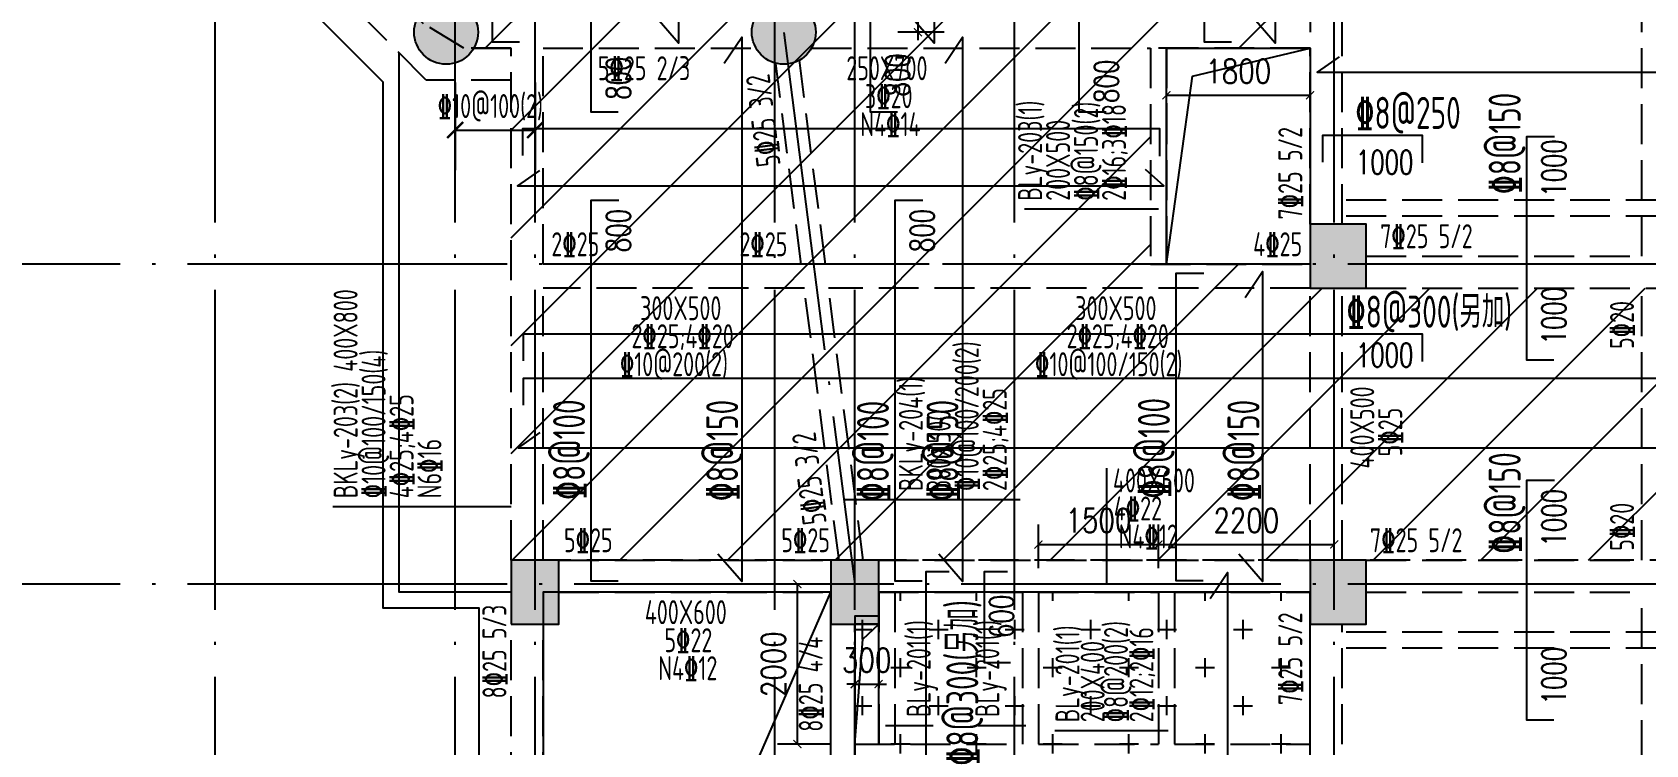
# Model space of a CAD drawing. Header units: millimetres. Extents: x 2998490 to 15040601, y 444546 to 7822218.
# Drawn here: x 14373315 to 14393503, y 7669519 to 7678425 of the extents above; entities that cross this region are included whole.
import ezdxf

# ---------------------------------------------------------------- set-up
doc = ezdxf.new("R2010")
doc.units = ezdxf.units.MM
doc.header["$LTSCALE"] = 2000
doc.linetypes.add('DASH', pattern=[0.35, 0.25, -0.1])
doc.linetypes.add('DOTE', pattern=[2.42, 2, -0.2, 0.02, -0.2])
for name, color, linetype in [('3-AXIS', 3, 'Continuous'), ('3-ban', 84, 'Continuous'), ('3-ban-hatch', 9, 'Continuous'), ('3-ban-rein', 1, 'Continuous'), ('3-ban-TEXT', 7, 'Continuous'), ('3-column-DOWN', 232, 'Continuous'), ('3-COLUMN-UP', 2, 'Continuous'), ('3-dcl', 3, 'Continuous'), ('3-HATCH', 8, 'Continuous'), ('3-liang-rein-X', 54, 'Continuous'), ('3-liang-rein-Y', 130, 'Continuous'), ('3-liang-R截面-X', 50, 'Continuous'), ('3-liang-R截面-Y', 70, 'Continuous'), ('3-liang-s-1', 44, 'Continuous'), ('3-liang-xu', 120, 'DASH')]:
    doc.layers.add(name, color=color, linetype=linetype)
doc.styles.add('DIM_FONT', font='SIMPLEX', dxfattribs={"width": 0.8, "bigfont": 'HZTXT'})
doc.styles.add('TJ1', font='tj-romans1.shx', dxfattribs={"width": 0.8, "bigfont": 'tj-hztxt1.shx'})
doc.styles.add('TSSD_Rein', font='Tssdeng.shx', dxfattribs={"width": 0.7, "bigfont": 'hztxt.shx'})
doc.dimstyles.new('DIMN100', dxfattribs={"dimtxt": 300, "dimasz": 100, "dimexe": 250, "dimexo": 300, "dimgap": 150, "dimtad": 1, "dimdec": 0, "dimzin": 0, "dimdsep": 46, "dimtxsty": 'DIM_FONT', "dimblk": 'ARCHTICK', "dimcen": 0.09, "dimclrt": 7, "dimazin": 2, "dimtfac": 1, "dimtdec": 0, "dimtix": 1, "dimtmove": 2, "dimatfit": 3, "dimldrblk": 'ARCHTICK', "dimfxl": 0, "dimtolj": 1, "dimtzin": 0, "dimarcsym": 0})

# ---------------------------------------------------------------- blocks, each defined once
blk = doc.blocks.new('_ArchTick')
at = {"color": 0, "linetype": 'ByBlock', "const_width": 0.15}
blk.add_lwpolyline([(-0.5, -0.5), (0.5, 0.5)], dxfattribs=at)
blk = doc.blocks.new('*D1008')
at = {"layer": '3-ban', "color": 0, "lineweight": -2}
for p, q in [((14384396, 7679426), (14384396, 7679526)), ((14384606, 7679426), (14384146, 7679426)), ((14384396, 7679426), (14384396, 7678426)), ((14384724, 7678426), (14384146, 7678426)), ((14384396, 7678426), (14384396, 7678326))]:
    blk.add_line(p, q, dxfattribs=at)
at = {"layer": 'Defpoints', "color": 0}
for p in [(14384906, 7679426), (14384396, 7678426), (14385024, 7678426)]:
    blk.add_point(p, dxfattribs=at)
at = {"layer": '3-ban', "color": 0, "lineweight": -2, "xscale": 100, "yscale": 100, "zscale": 100}
for p, rotation in [((14384396, 7679426), 270), ((14384396, 7678426), 90)]:
    blk.add_blockref('_ArchTick', p, dxfattribs=dict(at, rotation=rotation))
at = {"layer": '3-ban', "color": 7, "insert": (14384096, 7678926), "char_height": 300, "attachment_point": 5, "rotation": 90, "style": 'DIM_FONT'}
blk.add_mtext('\\A1;1000', dxfattribs=at)
blk = doc.blocks.new('*D1076')
at = {"layer": '3-liang-rein-X', "color": 0, "lineweight": -2}
for p, q in [((14378605, 7677797), (14378605, 7676703)), ((14379606, 7677797), (14379606, 7676703)), ((14378605, 7677203), (14379606, 7677203))]:
    blk.add_line(p, q, dxfattribs=at)
at = {"layer": 'Defpoints', "color": 0}
for p in [(14378605, 7678397), (14379606, 7678397), (14379606, 7677203)]:
    blk.add_point(p, dxfattribs=at)
at = {"layer": '3-liang-rein-X', "color": 0, "lineweight": -2, "xscale": 200, "yscale": 200, "zscale": 200, "rotation": 180}
blk.add_blockref('_ArchTick', (14378605, 7677203), dxfattribs=at)
at = {"layer": '3-liang-rein-X', "color": 0, "lineweight": -2, "xscale": 200, "yscale": 200, "zscale": 200}
blk.add_blockref('_ArchTick', (14379606, 7677203), dxfattribs=at)
blk = doc.blocks.new('*D1706')
at = {"layer": '3-ban', "color": 0, "lineweight": -2}
for p, q in [((14387505, 7677638), (14389305, 7677638)), ((14387505, 7677540), (14387505, 7677388)), ((14389305, 7677540), (14389305, 7677388))]:
    blk.add_line(p, q, dxfattribs=at)
at = {"layer": 'Defpoints', "color": 0}
for p in [(14387505, 7677840), (14389305, 7677840), (14389305, 7677638)]:
    blk.add_point(p, dxfattribs=at)
at = {"layer": '3-ban', "color": 0, "lineweight": -2, "xscale": 100, "yscale": 100, "zscale": 100, "rotation": 180}
blk.add_blockref('_ArchTick', (14387505, 7677638), dxfattribs=at)
at = {"layer": '3-ban', "color": 0, "lineweight": -2, "xscale": 100, "yscale": 100, "zscale": 100}
blk.add_blockref('_ArchTick', (14389305, 7677638), dxfattribs=at)
at = {"layer": '3-ban', "color": 7, "insert": (14388405, 7677938), "char_height": 300, "attachment_point": 5, "style": 'DIM_FONT'}
blk.add_mtext('\\A1;1800', dxfattribs=at)
blk = doc.blocks.new('*D1716')
at = {"layer": '3-ban', "color": 0, "lineweight": -2}
for p, q in [((14382846, 7671526), (14382639, 7671526)), ((14382889, 7669526), (14382889, 7671526)), ((14383305, 7669526), (14382639, 7669526))]:
    blk.add_line(p, q, dxfattribs=at)
at = {"layer": 'Defpoints', "color": 0}
for p in [(14382889, 7671526), (14383146, 7671526), (14383605, 7669526)]:
    blk.add_point(p, dxfattribs=at)
at = {"layer": '3-ban', "color": 0, "lineweight": -2, "xscale": 100, "yscale": 100, "zscale": 100}
for p, rotation in [((14382889, 7671526), 90), ((14382889, 7669526), 270)]:
    blk.add_blockref('_ArchTick', p, dxfattribs=dict(at, rotation=rotation))
at = {"layer": '3-ban', "color": 7, "insert": (14382589, 7670526), "char_height": 300, "attachment_point": 5, "rotation": 90, "style": 'DIM_FONT'}
blk.add_mtext('\\A1;2000', dxfattribs=at)
blk = doc.blocks.new('*D1717')
at = {"layer": '3-ban', "color": 0, "lineweight": -2}
for p, q in [((14383605, 7670276), (14383505, 7670276)), ((14383605, 7670276), (14383905, 7670276)), ((14383605, 7670198), (14383605, 7670026)), ((14383905, 7670276), (14384005, 7670276)), ((14383905, 7670198), (14383905, 7670026))]:
    blk.add_line(p, q, dxfattribs=at)
at = {"layer": 'Defpoints', "color": 0}
for p in [(14383605, 7670498), (14383905, 7670498), (14383905, 7670276)]:
    blk.add_point(p, dxfattribs=at)
at = {"layer": '3-ban', "color": 0, "lineweight": -2, "xscale": 100, "yscale": 100, "zscale": 100}
blk.add_blockref('_ArchTick', (14383605, 7670276), dxfattribs=at)
at = {"layer": '3-ban', "color": 0, "lineweight": -2, "xscale": 100, "yscale": 100, "zscale": 100, "rotation": 180}
blk.add_blockref('_ArchTick', (14383905, 7670276), dxfattribs=at)
at = {"layer": '3-ban', "color": 7, "insert": (14383755, 7670576), "char_height": 300, "attachment_point": 5, "style": 'DIM_FONT'}
blk.add_mtext('\\A1;300', dxfattribs=at)
blk = doc.blocks.new('*D1718')
at = {"layer": '3-ban', "color": 0, "lineweight": -2}
for p, q in [((14385905, 7671726), (14385905, 7672272)), ((14387405, 7671726), (14387405, 7672272)), ((14385905, 7672022), (14387405, 7672022))]:
    blk.add_line(p, q, dxfattribs=at)
at = {"layer": 'Defpoints', "color": 0}
for p in [(14387405, 7672022), (14385905, 7671426), (14387405, 7671426)]:
    blk.add_point(p, dxfattribs=at)
at = {"layer": '3-ban', "color": 0, "lineweight": -2, "xscale": 100, "yscale": 100, "zscale": 100, "rotation": 180}
blk.add_blockref('_ArchTick', (14385905, 7672022), dxfattribs=at)
at = {"layer": '3-ban', "color": 0, "lineweight": -2, "xscale": 100, "yscale": 100, "zscale": 100}
blk.add_blockref('_ArchTick', (14387405, 7672022), dxfattribs=at)
at = {"layer": '3-ban', "color": 7, "insert": (14386655, 7672322), "char_height": 300, "attachment_point": 5, "style": 'DIM_FONT'}
blk.add_mtext('\\A1;1500', dxfattribs=at)
blk = doc.blocks.new('*D1719')
at = {"layer": '3-ban', "color": 0, "lineweight": -2}
for p, q in [((14387405, 7671726), (14387405, 7672272)), ((14387405, 7672022), (14389605, 7672022)), ((14389605, 7671724), (14389605, 7671772))]:
    blk.add_line(p, q, dxfattribs=at)
at = {"layer": 'Defpoints', "color": 0}
for p in [(14389605, 7672024), (14389605, 7672022), (14387405, 7671426)]:
    blk.add_point(p, dxfattribs=at)
at = {"layer": '3-ban', "color": 0, "lineweight": -2, "xscale": 100, "yscale": 100, "zscale": 100, "rotation": 180}
blk.add_blockref('_ArchTick', (14387405, 7672022), dxfattribs=at)
at = {"layer": '3-ban', "color": 0, "lineweight": -2, "xscale": 100, "yscale": 100, "zscale": 100}
blk.add_blockref('_ArchTick', (14389605, 7672022), dxfattribs=at)
at = {"layer": '3-ban', "color": 7, "insert": (14388505, 7672322), "char_height": 300, "attachment_point": 5, "style": 'DIM_FONT'}
blk.add_mtext('\\A1;2200', dxfattribs=at)

msp = doc.modelspace()

# ---------------------------------------------------------------- hatches: boundary and pattern name
at = {"layer": '3-ban-hatch'}
h = msp.add_hatch(dxfattribs=at)
h.set_pattern_fill('ANSI31', color=8, scale=300, style=0)
h.set_pattern_definition([(45, (-3453.4, 0), (-673.51921, 673.51921), [])])
h.paths.add_polyline_path([(14379305.5, 7671826), (14379305.5, 7678226), (14378716.6, 7678226), (14378211.8, 7678530.6), (14375608.4, 7681133.3), (14375379.3, 7681687.4), (14375379.3, 7685366.3), (14375609.6, 7685919.9), (14378211.6, 7688522), (14378765.7, 7688751), (14382445.1, 7688751), (14382999.1, 7688521.8), (14385600.8, 7685920.1), (14385830.5, 7685366.3), (14385830.5, 7683826), (14389305.5, 7683826), (14389305.5, 7678226), (14387305.5, 7678226), (14387305.5, 7675528), (14389305.5, 7675526), (14389305.5, 7675226), (14452155.5, 7675226), (14452155.5, 7671826)])
h = msp.add_hatch(dxfattribs=at)
h.set_pattern_fill('CROSS', color=8, scale=75, style=0)
h.set_pattern_definition([(0, (-3453.43, 0), (476.25, 476.25), [238.125, -714.375]), (90, (-3334.37, -119.06), (-476.25, 476.25), [238.125, -714.375])])
h.paths.add_polyline_path([(14383905.5, 7671426), (14383905.5, 7671126), (14383605.5, 7671126), (14383605.5, 7663926), (14383905.5, 7663926), (14383905.5, 7663826), (14389305.6, 7663826), (14389305.5, 7671426)])
at = {"layer": '3-HATCH'}
h = msp.add_hatch(color=256, dxfattribs=at)
edge = h.paths.add_edge_path()
edge.add_arc((14378493.3, 7678426), 400, 0, 360)
h = msp.add_hatch(color=256, dxfattribs=at)
edge = h.paths.add_edge_path()
edge.add_arc((14382718.3, 7678426), 400, 0, 360)
for points in [[(14389305.5, 7675226), (14390005.5, 7675226), (14390005.5, 7676026), (14389305.5, 7676026)], [(14379305.5, 7671026), (14379905.5, 7671026), (14379905.5, 7671826), (14379305.5, 7671826)], [(14383305.5, 7671026), (14383905.5, 7671026), (14383905.5, 7671826), (14383305.5, 7671826)], [(14389305.5, 7671026), (14390005.5, 7671026), (14390005.5, 7671826), (14389305.5, 7671826)]]:
    msp.add_hatch(color=256, dxfattribs=at).paths.add_polyline_path(points)

# ---------------------------------------------------------------- linework, layer by layer
at = {"layer": '3-AXIS', "color": 15, "linetype": 'DOTE'}
for p, q in [((14375605.6, 7661526), (14375605.6, 7690806.1)), ((14378605.1, 7661526), (14378605.1, 7690806.2)), ((14379605.6, 7661526), (14379605.6, 7690806.1)), ((14382606, 7661526), (14382606, 7690806.2)), ((14383605.6, 7661526), (14383605.6, 7690806.1)), ((14385605.6, 7661526), (14385605.6, 7690806.1)), ((14389605.6, 7661526), (14389605.6, 7690806.1)), ((14382718.5, 7678423.6), (14383605.6, 7671526)), ((14451855.6, 7675526), (14370566.4, 7675526)), ((14451855.6, 7671526), (14370566.4, 7671526))]:
    msp.add_line(p, q, dxfattribs=at)
at = {"layer": '3-ban-rein'}
for points in [[(14381183, 7688364.7), (14381401, 7688690.2), (14381401, 7678290.3), (14381103.5, 7678632.4)], [(14384380.1, 7686483.9), (14384598.1, 7686809.5), (14384598.1, 7678290.3), (14384300.6, 7678632.4)], [(14388648.3, 7683392.9), (14388866.3, 7683718.5), (14388866.3, 7678290.3), (14388568.8, 7678632.4)], [(14384139.7, 7677426), (14383801.8, 7677426), (14383801.8, 7682403), (14384147.8, 7682403)], [(14379410.3, 7678302.9), (14379072.4, 7678302.9), (14379072.4, 7679276), (14379418.4, 7679276)], [(14380646.3, 7677426), (14380308.4, 7677426), (14380308.4, 7679276), (14380654.4, 7679276)], [(14386753.9, 7677426), (14386415.9, 7677426), (14386415.9, 7679276), (14386761.9, 7679276)], [(14388321, 7678302.9), (14387983, 7678302.9), (14387983, 7679276), (14388329, 7679276)], [(14381973.4, 7678038.5), (14382191.4, 7678364.1), (14382191.4, 7671560.1), (14381893.9, 7671902.3)], [(14384737.2, 7678038.5), (14384955.2, 7678364.1), (14384955.2, 7671560.1), (14384657.6, 7671902.3)], [(14389667.5, 7678117.8), (14389393.8, 7677924.4), (14452054.9, 7677924.4), (14451825.6, 7678127.5)], [(14379454.6, 7676885.3), (14379454.6, 7677223.2), (14387419.9, 7677223.2), (14387419.9, 7676877.2)], [(14389461.7, 7676802.7), (14389461.7, 7677140.6), (14390705.5, 7677140.6), (14390705.5, 7676794.6)], [(14392353, 7674326), (14392015.1, 7674326), (14392015.1, 7677123.6), (14392361.1, 7677123.6)], [(14379660.4, 7676699.1), (14379386.7, 7676505.7), (14387474.9, 7676505.7), (14387245.5, 7676708.8)], [(14380646.3, 7671565.6), (14380308.4, 7671565.6), (14380308.4, 7676326), (14380654.4, 7676326)], [(14384448.9, 7671565.6), (14384111, 7671565.6), (14384111, 7676326), (14384457, 7676326)], [(14387964.1, 7671566.1), (14387626.1, 7671566.1), (14387626.1, 7675414.8), (14387972.1, 7675414.8)], [(14388490.6, 7675108.3), (14388708.6, 7675433.8), (14388708.6, 7671560.1), (14388411.1, 7671902.3)], [(14379461.7, 7674317.7), (14379461.7, 7674655.6), (14390705.5, 7674655.6), (14390705.5, 7674309.6)], [(14379461.7, 7673765.3), (14379461.7, 7674103.2), (14452038.7, 7674103.2), (14452038.7, 7673757.2)], [(14379667.5, 7673423.5), (14379393.8, 7673230.1), (14452054.9, 7673230.1), (14451825.6, 7673433.2)], [(14392353, 7669826), (14392015.1, 7669826), (14392015.1, 7672826), (14392361.1, 7672826)], [(14384787.8, 7671680.9), (14384495.7, 7671680.9), (14384495.7, 7663522.5), (14384825, 7663522.5)], [(14385516.4, 7671680.9), (14385224.4, 7671680.9), (14385224.4, 7670548.8), (14385553.6, 7670548.8)], [(14388051.3, 7671346.9), (14388269.3, 7671672.5), (14388269.3, 7663522.5), (14387971.8, 7663864.6)]]:
    msp.add_lwpolyline(points, dxfattribs=at)
at = {"layer": '3-column-DOWN'}
for points in [[(14379305.5, 7671026), (14379905.5, 7671026), (14379905.5, 7671826), (14379305.5, 7671826)], [(14383305.5, 7671026), (14383905.5, 7671026), (14383905.5, 7671826), (14383305.5, 7671826)]]:
    msp.add_lwpolyline(points, close=True, dxfattribs=at)
at = {"layer": '3-COLUMN-UP'}
for points in [[(14389305.5, 7675226), (14390005.5, 7675226), (14390005.5, 7676026), (14389305.5, 7676026)], [(14389305.5, 7675226), (14390005.5, 7675226), (14390005.5, 7676026), (14389305.5, 7676026)], [(14379305.5, 7671026), (14379905.5, 7671026), (14379905.5, 7671826), (14379305.5, 7671826)], [(14383305.5, 7671026), (14383905.5, 7671026), (14383905.5, 7671826), (14383305.5, 7671826)], [(14389305.5, 7671026), (14390005.5, 7671026), (14390005.5, 7671826), (14389305.5, 7671826)], [(14389305.5, 7671026), (14390005.5, 7671026), (14390005.5, 7671826), (14389305.5, 7671826)]]:
    msp.add_lwpolyline(points, close=True, dxfattribs=at)
for centre in [(14378493.3, 7678426), (14382718.3, 7678426)]:
    msp.add_circle(centre, 400, dxfattribs=at)
at = {"layer": '3-dcl', "linetype": 'DASH'}
msp.add_lwpolyline([(14379305.5, 7671826), (14379305.5, 7678226), (14378716.6, 7678226), (14378211.8, 7678530.6), (14375608.4, 7681133.3), (14375379.3, 7681687.4), (14375379.3, 7685366.3), (14375609.6, 7685919.9), (14378211.6, 7688522), (14378765.7, 7688751), (14382445.1, 7688751), (14382999.1, 7688521.8), (14385600.8, 7685920.1), (14385830.5, 7685366.3), (14385830.5, 7683826), (14389305.5, 7683826), (14389305.5, 7678226), (14387305.5, 7678226), (14387305.5, 7675528), (14389305.5, 7675526), (14389305.5, 7675226), (14452155.5, 7675226), (14452155.5, 7671826), (14379305.5, 7671826)], dxfattribs=at)
at = {"layer": '3-liang-R截面-X'}
msp.add_line((14386760.6, 7671526), (14386760.6, 7672976.9), dxfattribs=at)
at = {"layer": '3-liang-R截面-Y'}
for p, q in [((14387407.7, 7676214.4), (14385730, 7676214.4)), ((14383469, 7672586), (14385674.9, 7672586)), ((14377075.6, 7672495.6), (14379305.6, 7672495.6)), ((14383992.9, 7669760.9), (14384589.2, 7669760.9)), ((14385149.8, 7669760.9), (14385746.1, 7669760.9)), ((14386108, 7669695), (14387528.9, 7669695))]:
    msp.add_line(p, q, dxfattribs=at)
at = {"layer": '3-liang-s-1'}
msp.add_line((14379905.5, 7663626), (14383305.5, 7671426), dxfattribs=at)
for points in [[(14378905.6, 7662826), (14378905.6, 7671226), (14377705.6, 7671226), (14377705.6, 7677799.5), (14374505.8, 7680999.3), (14374505.8, 7686052.7), (14378079.1, 7689626), (14383132.5, 7689626), (14386705.8, 7686052.7), (14386706.8, 7684226), (14388905.6, 7684226), (14388905.6, 7686226), (14452555.6, 7686226), (14452555.6, 7684376), (14452155.6, 7684376)], [(14379305.6, 7671426), (14377905.6, 7671426), (14377905.6, 7678162.6)], [(14387505.6, 7675526), (14387834, 7677877.5), (14389305.5, 7678226)], [(14383905.5, 7671426), (14383905.5, 7671126), (14383605.5, 7671126), (14383605.5, 7663926), (14383905.5, 7663926), (14383905.5, 7663826), (14389305.6, 7663826), (14389305.5, 7671426), (14383905.5, 7671426)], [(14383605.6, 7669526), (14383707, 7670840), (14383905.6, 7671026)]]:
    msp.add_lwpolyline(points, dxfattribs=at)
at = {"layer": '3-liang-s-1', "linetype": 'DASH'}
msp.add_lwpolyline([(14379305.6, 7677826), (14378244.8, 7677826), (14374905.8, 7681165), (14374905.8, 7685887), (14378244.8, 7689226), (14382966.8, 7689226), (14386305.8, 7685887), (14386305.8, 7683826)], dxfattribs=at)
at = {"layer": '3-liang-s-1'}
for points in [[(14387505.6, 7678226), (14389305.5, 7678226), (14389305.5, 7675526), (14387505.6, 7675526)], [(14379705.6, 7663626), (14383305.6, 7663626), (14383305.6, 7671426), (14379705.6, 7671426)], [(14383605.6, 7669526), (14383905.6, 7669526), (14383905.6, 7671026), (14383605.6, 7671026)]]:
    msp.add_lwpolyline(points, close=True, dxfattribs=at)
at = {"layer": '3-liang-xu'}
for p, q in [((14393455.5, 7675626), (14393455.5, 7685426)), ((14389705.5, 7676026), (14389705.5, 7685026)), ((14378839.5, 7678226), (14379305.5, 7678226)), ((14379305.5, 7671826), (14379305.5, 7678226)), ((14379705.5, 7675526), (14379705.5, 7678226)), ((14379705.5, 7678226), (14382370.7, 7678226)), ((14382937.1, 7675526), (14382616.6, 7678036.8)), ((14383239.6, 7675526), (14382914.1, 7678074.8)), ((14383066.2, 7678226), (14387305.6, 7678226)), ((14387305.6, 7678226), (14387305.6, 7675526)), ((14387505.6, 7678226), (14387505.6, 7675526)), ((14387505.6, 7678226), (14389305.5, 7678226)), ((14389305.5, 7676026), (14389305.5, 7678226)), ((14451855.6, 7676326), (14389705.6, 7676326)), ((14451855.6, 7676126), (14389705.6, 7676126)), ((14390005.5, 7675626), (14393455.5, 7675626)), ((14382937.1, 7675526), (14379705.5, 7675526)), ((14387305.6, 7675526), (14383239.6, 7675526)), ((14389305.5, 7675526), (14387505.6, 7675526)), ((14379705.5, 7671826), (14379705.5, 7675226)), ((14382975.4, 7675226), (14379705.5, 7675226)), ((14383409.6, 7671826), (14382975.4, 7675226)), ((14389305.5, 7675226), (14383277.9, 7675226)), ((14383712, 7671826), (14383277.9, 7675226)), ((14389305.5, 7671826), (14389305.5, 7675226)), ((14389705.5, 7671826), (14389705.5, 7675226)), ((14390005.5, 7675226), (14393455.5, 7675226)), ((14393455.5, 7671826), (14393455.5, 7675226)), ((14379905.5, 7671826), (14383305.5, 7671826)), ((14383905.5, 7671826), (14389305.5, 7671826)), ((14390005.5, 7671826), (14393455.5, 7671826)), ((14379905.5, 7671426), (14383305.5, 7671426)), ((14383905.5, 7671426), (14385705.6, 7671426)), ((14383905.6, 7671426), (14383905.6, 7669526)), ((14384105.6, 7671426), (14384105.6, 7669526)), ((14385705.6, 7671426), (14385705.6, 7669526)), ((14385905.6, 7671426), (14385905.6, 7669526)), ((14385905.6, 7671426), (14387405.5, 7671426)), ((14387405.5, 7671426), (14387405.5, 7669526)), ((14387605.5, 7671426), (14387605.5, 7669526)), ((14387605.5, 7671426), (14389305.5, 7671426)), ((14390005.5, 7671426), (14393455.5, 7671426)), ((14393455.5, 7661626), (14393455.5, 7671426)), ((14379305.5, 7664026), (14379305.5, 7671026)), ((14379705.5, 7664026), (14379705.5, 7671026)), ((14383305.5, 7664026), (14383305.5, 7671026)), ((14383605.5, 7669526), (14383605.5, 7671026)), ((14389305.5, 7669526), (14389305.5, 7671026)), ((14389705.5, 7663926), (14389705.5, 7671026)), ((14451855.6, 7670926), (14389705.6, 7670926)), ((14451855.6, 7670726), (14389705.6, 7670726)), ((14383605.5, 7669526), (14385705.6, 7669526)), ((14385905.6, 7669526), (14387405.5, 7669526)), ((14387605.5, 7669526), (14389305.5, 7669526))]:
    msp.add_line(p, q, dxfattribs=at)

# ---------------------------------------------------------------- texts
at = {"layer": '3-ban', "style": 'TSSD_Rein', "width": 0.7}
for s, rotation, p in [('%%1328@250', 359.99419, (14389869.7, 7677217.7, -5065)), ('%%1328@150', 89.99419, (14391938, 7676399.6, -5065)), ('%%1328@300(另加)', 359.99419, (14389759.5, 7674732.7, -5065)), ('%%1328@100', 89.99419, (14380231.3, 7672577.6, -5065)), ('%%1328@150', 89.99419, (14382147, 7672561.1, -5065)), ('%%1328@100', 89.99419, (14384033.9, 7672561.1, -5065)), ('%%1328@150', 89.99419, (14384904.1, 7672561.1, -5065)), ('%%1328@100', 89.99419, (14387549.1, 7672595.6, -5065)), ('%%1328@150', 89.99419, (14388669.8, 7672561.1, -5065)), ('%%1328@150', 89.99419, (14391938, 7671904.7, -5065)), ('%%1328@300(另加)', 90.00581, (14385152.2, 7669256.1, -5065))]:
    msp.add_text(s, height=400, rotation=rotation, dxfattribs=at).set_placement(p)
at = {"layer": '3-ban-TEXT', "style": 'TJ1', "width": 0.7}
for s, p in [('800', (14380798.3, 7677581.5)), ('800', (14384291.7, 7677621.7)), ('800', (14386905.8, 7677542)), ('1000', (14392504.9, 7676368.7)), ('800', (14380798.3, 7675675.7)), ('800', (14384600.9, 7675675.7)), ('1000', (14392504.9, 7674522.9)), ('1000', (14392504.9, 7671995.9)), ('600', (14385593.5, 7670853.6)), ('1000', (14392504.9, 7670022.9))]:
    msp.add_text(s, height=300, rotation=90, dxfattribs=at).set_placement(p)
for p in [(14389875.4, 7676650.7), (14389875.4, 7674240.3)]:
    msp.add_text('1000', height=300, dxfattribs=at).set_placement(p)
at = {"layer": '3-liang-rein-X', "style": 'TSSD_Rein', "width": 0.7}
for s, p in [('5%%13225 2/3', (14380391, 7677826)), ('%%13210@100(2)', (14378388.7, 7677353.1)), ('3%%13220', (14383734.5, 7677476)), ('N4%%13214', (14383675.8, 7677126)), ('7%%13225 5/2', (14390180.6, 7675726)), ('2%%13225', (14379810.1, 7675626)), ('2%%13225', (14382163.7, 7675626)), ('4%%13225', (14388591.2, 7675626)), ('2%%13225;4%%13220', (14380812.7, 7674476)), ('2%%13225;4%%13220', (14386256.8, 7674476)), ('%%13210@200(2)', (14380667.2, 7674126)), ('%%13210@100/150(2)', (14385862.3, 7674126)), ('4%%13222', (14386847, 7672322.7)), ('5%%13225', (14379968.3, 7671926)), ('5%%13225', (14382687.6, 7671926)), ('N4%%13212', (14386908.5, 7671972.7)), ('7%%13225 5/2', (14390052.6, 7671926)), ('5%%13222', (14381224.7, 7670676)), ('N4%%13212', (14381147.6, 7670326))]:
    msp.add_text(s, height=300, dxfattribs=at).set_placement(p)
at = {"layer": '3-liang-rein-Y', "style": 'TSSD_Rein', "width": 0.7}
for s, rotation, p in [('5%%13225 3/2', 97, (14382679.1, 7676765.8)), ('%%1328@150(2)', 90, (14386649.7, 7676318.6)), ('2%%13216;3%%13218', 90, (14386999.7, 7676318.6)), ('7%%13225 5/2', 90, (14389205.6, 7676084)), ('5%%13220', 90, (14393355.6, 7674466.2)), ('%%13210@100/150(4)', 90, (14377735.2, 7672599.8)), ('%%13210@100/200(2)', 90, (14385157.7, 7672690.2)), ('4%%13225;4%%13225', 90, (14378085.2, 7672599.8)), ('2%%13225;4%%13225', 90, (14385507.7, 7672690.2)), ('5%%13225', 90, (14390455.6, 7673124)), ('5%%13225 3/2', 97, (14383255.3, 7672289.6)), ('N6%%13216', 90, (14378435.2, 7672599.8)), ('5%%13220', 90, (14393355.6, 7671943.6)), ('8%%13225 5/3', 90, (14379248.3, 7670097.5)), ('%%1328@200(2)', 90, (14387024.4, 7669799.2)), ('2%%13212;2%%13216', 90, (14387343.3, 7669799.2)), ('7%%13225 5/2', 90, (14389205.6, 7670015.7)), ('8%%13225 4/4', 90, (14383205.7, 7669681.7))]:
    msp.add_text(s, height=300, rotation=rotation, dxfattribs=at).set_placement(p)
at = {"layer": '3-liang-R截面-X', "style": 'TSSD_Rein', "width": 0.7}
for s, p in [('250X700', (14383500.8, 7677826)), ('300X500', (14380920.7, 7674826)), ('300X500', (14386364.8, 7674826)), ('400X600', (14386837, 7672672.7)), ('400X600', (14380979.4, 7671026))]:
    msp.add_text(s, height=300, dxfattribs=at).set_placement(p)
at = {"layer": '3-liang-R截面-Y', "style": 'TSSD_Rein', "width": 0.7}
for s, p in [('BLy-203(1)', (14385949.8, 7676318.6)), ('200X500', (14386299.8, 7676318.6)), ('BKLy-203(2) 400X800', (14377385.3, 7672599.8)), ('BKLy-204(1)', (14384457.8, 7672690.2)), ('400X500', (14390105.6, 7672972)), ('300X500', (14384807.8, 7672690.2)), ('BLy-201(1)', (14384556.2, 7669865.1)), ('BLy-201(1)', (14385414.9, 7669865.1)), ('BLy-201(1)', (14386417.6, 7669799.2)), ('200X400', (14386732.7, 7669799.2))]:
    msp.add_text(s, height=300, rotation=90, dxfattribs=at).set_placement(p)

# ---------------------------------------------------------------- dimensions: what is measured, and where the dimension line sits
at = {"layer": '3-ban'}
for base, p1, p2, picture, middle in [((14384395.6, 7678426), (14384905.6, 7679426), (14385023.5, 7678426), '*D1008', (14384095.6, 7678926)), ((14382889.1, 7671526), (14383605.5, 7669526), (14383146.2, 7671526), '*D1716', (14382589.1, 7670526))]:
    dim = msp.add_linear_dim(base=base, p1=p1, p2=p2, angle=90, dimstyle='DIMN100', dxfattribs=at)
    dim.commit()
    dim.dimension.update_dxf_attribs({"geometry": picture, "text_midpoint": middle})
for base, p1, p2, picture, middle in [((14389305.5, 7677638.3), (14387505.5, 7677839.8), (14389305.5, 7677839.8), '*D1706', (14388405.5, 7677938.3)), ((14387405.5, 7672021.9), (14385905.5, 7671426), (14387405.5, 7671426), '*D1718', (14386655.5, 7672321.9)), ((14389605.5, 7672021.9), (14387405.5, 7671426), (14389605.5, 7672024.1), '*D1719', (14388505.5, 7672321.9)), ((14383905.5, 7670276), (14383605.5, 7670498.5), (14383905.5, 7670498.5), '*D1717', (14383755.5, 7670576))]:
    dim = msp.add_linear_dim(base=base, p1=p1, p2=p2, dimstyle='DIMN100', dxfattribs=at)
    dim.commit()
    dim.dimension.update_dxf_attribs({"geometry": picture, "text_midpoint": middle})
at = {"layer": '3-liang-rein-X'}
dim = msp.add_linear_dim(base=(14379605.6, 7677203.1), p1=(14378605.1, 7678397.4), p2=(14379605.6, 7678397.4), text=' ', dimstyle='DIMN100', override={"dimscale": 2}, dxfattribs=at)
dim.commit()
dim.dimension.update_dxf_attribs({"geometry": '*D1076', "text_midpoint": (14379105.3, 7677203.1)})

doc.saveas('drawing.dxf')
